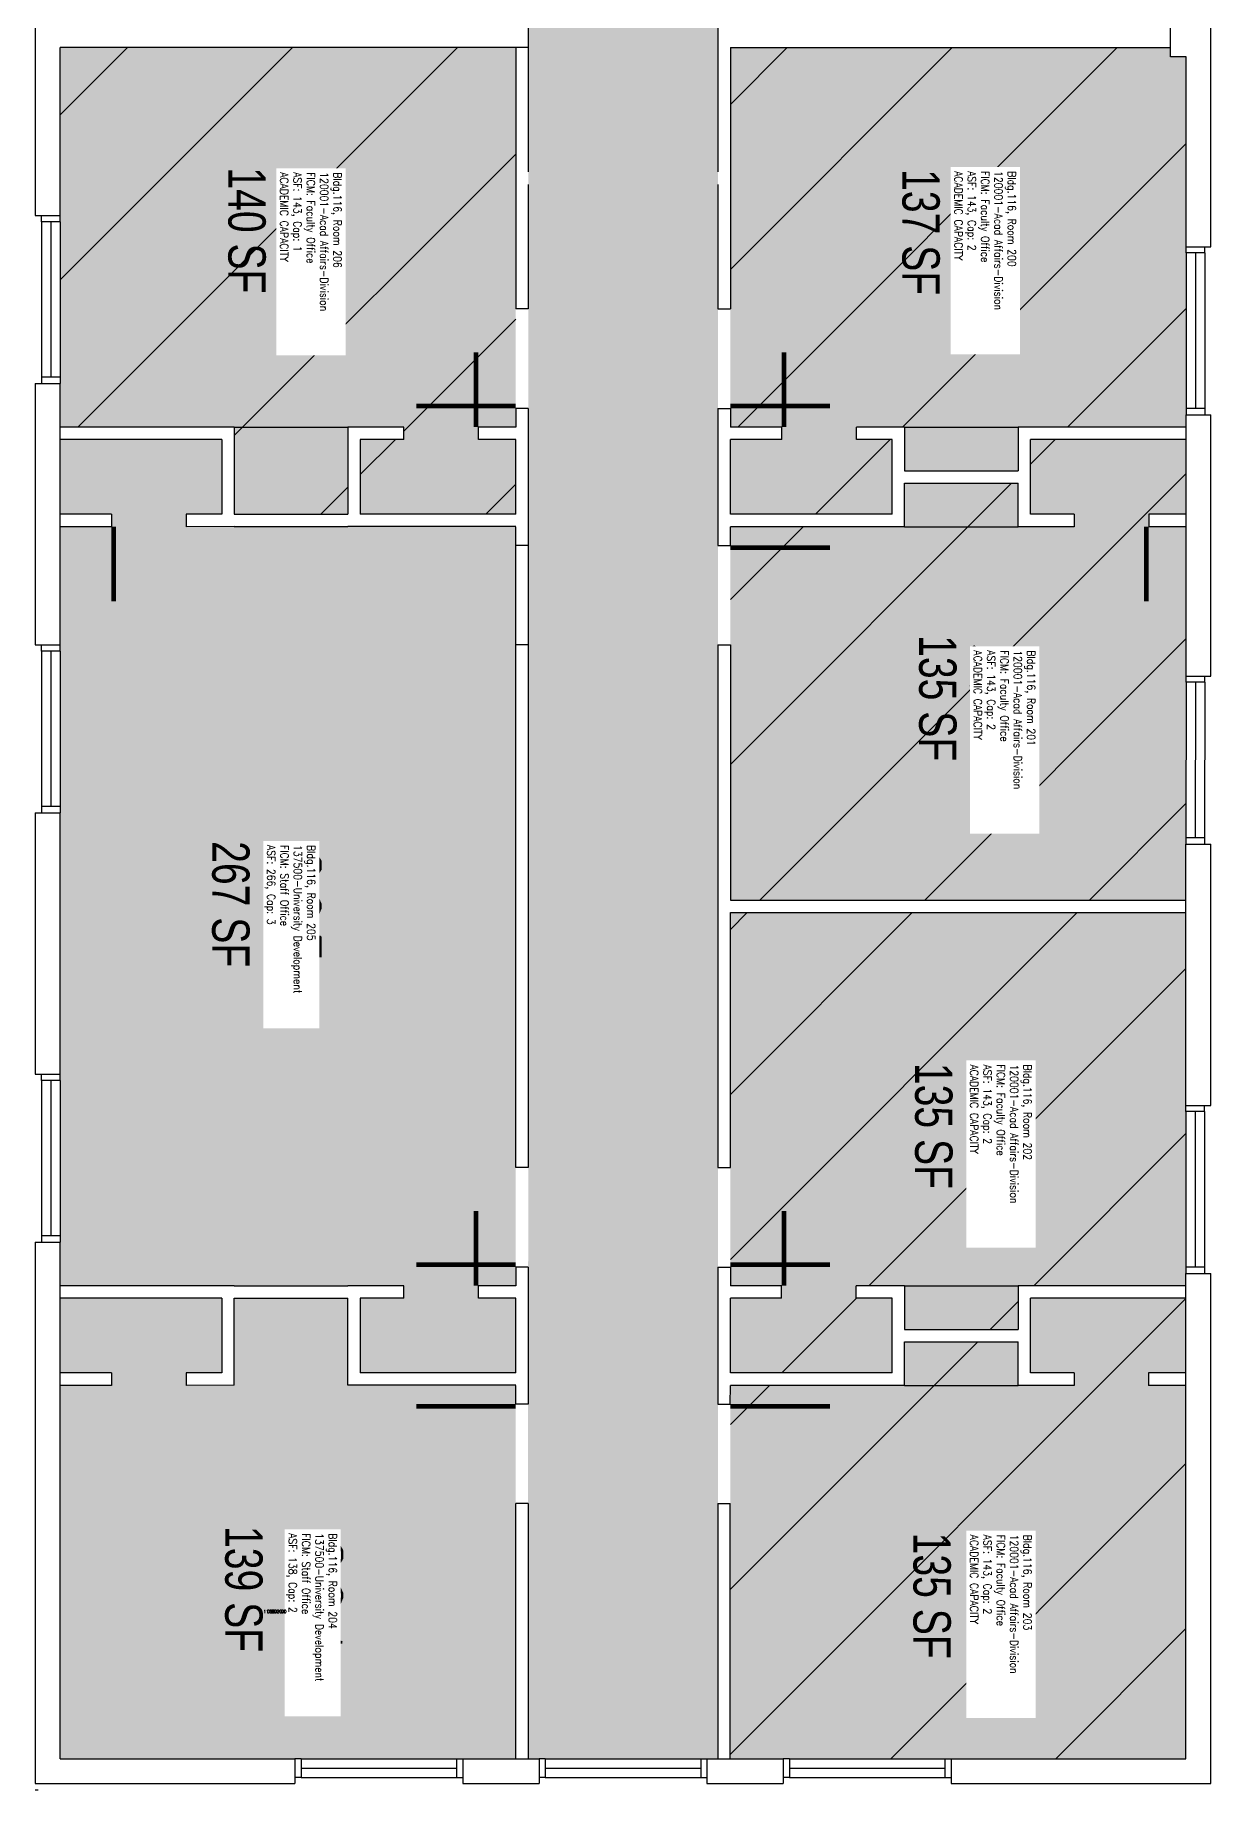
# Model space of a CAD drawing. Header units: inches. Extents: x 0 to 378, y 0 to 1417.
# Drawn here: x 0 to 378, y 0 to 564 of the extents above; entities that cross this region are included whole.
import ezdxf
from ezdxf.enums import TextEntityAlignment as Align

# ---------------------------------------------------------------- set-up
doc = ezdxf.new("R2010")
doc.units = ezdxf.units.IN
doc.header["$LTSCALE"] = 50
doc.header["$MEASUREMENT"] = 0
for name, color, linetype in [('A-DOOR', 2, 'CONTINUOUS'), ('A-FLOR', 3, 'CONTINUOUS'), ('A-GLAZ', 1, 'CONTINUOUS'), ('A-GLAZ-SILL', 2, 'CONTINUOUS'), ('A-IDEN-RNUM', 7, 'CONTINUOUS'), ('A-IDEN-SNUM', 4, 'CONTINUOUS'), ('A-IDEN-VNUM', 4, 'CONTINUOUS'), ('A-WALL', 5, 'CONTINUOUS'), ('AREA-TEXT', 3, 'CONTINUOUS'), ('Rooms-Capacity', 4, 'CONTINUOUS'), ('Rooms-Category-Color', 7, 'CONTINUOUS'), ('Rooms-College-Color', 7, 'CONTINUOUS'), ('Rooms-Department-Color', 7, 'CONTINUOUS'), ('Rooms-Division-Color', 7, 'CONTINUOUS'), ('Rooms-Information', 7, 'CONTINUOUS')]:
    doc.layers.add(name, color=color, linetype=linetype)
doc.styles.add('AREA', font='arial.ttf', dxfattribs={"width": 0.75, "height": 24})
doc.styles.add('ROOMSNUMBER', font='txt.shx', dxfattribs={"height": 0.08333})
doc.styles.add('ROOMVNUMBER', font='simplex.shx', dxfattribs={"width": 0.85})

msp = doc.modelspace()

# ---------------------------------------------------------------- hatches: boundary and pattern name
at = {"layer": 'Rooms-Capacity'}
h = msp.add_hatch(dxfattribs=at)
h.set_pattern_fill('ANSI31', color=256, scale=300, style=0)
h.paths.add_polyline_path([(154.55, 476.03), (154.55, 560.03), (8.05, 560.04), (8.05, 438.03), (64.05, 438.04), (64.05, 410.04), (100.55, 410.04), (100.55, 438.04), (118.55, 438.04), (118.55, 434.04), (104.55, 434.04), (104.55, 410.04), (154.55, 410.04), (154.55, 434.03), (142.55, 434.04), (142.55, 438.04), (154.55, 438.04)])
h = msp.add_hatch(dxfattribs=at)
h.set_pattern_fill('ANSI31', color=256, scale=300, style=0)
h.paths.add_polyline_path([(365.05, 560.02), (223.55, 560.03), (223.55, 438.03), (240.05, 438.03), (240.05, 434.03), (223.55, 434.03), (223.55, 410.03), (275.55, 410.03), (275.55, 434.03), (264.05, 434.03), (264.05, 438.03), (279.55, 438.03), (279.55, 424.03), (316.05, 424.03), (316.05, 438.03), (370.05, 438.02), (370.05, 557.02), (365.05, 557.02)])
h = msp.add_hatch(dxfattribs=at)
h.set_pattern_fill('ANSI31', color=256, scale=300, style=0)
h.paths.add_polyline_path([(223.55, 406.03), (223.54, 286.03), (370.04, 286.02), (370.05, 406.02), (358.05, 406.02), (358.05, 410.02), (370.05, 410.02), (370.05, 434.02), (320.05, 434.03), (320.05, 410.03), (334.05, 410.02), (334.05, 406.02), (316.05, 406.03), (316.05, 420.03), (279.55, 420.03), (279.55, 406.03)])
h = msp.add_hatch(dxfattribs=at)
h.set_pattern_fill('ANSI31', color=256, scale=300, style=0)
h.paths.add_polyline_path([(370.04, 282.02), (370.04, 162.02), (316.04, 162.03), (316.04, 148.03), (279.54, 148.03), (279.54, 162.03), (264.04, 162.03), (264.04, 158.03), (275.54, 158.03), (275.54, 134.03), (223.54, 134.03), (223.54, 158.03), (240.04, 158.03), (240.04, 162.03), (223.54, 162.03), (223.54, 282.03)])
h = msp.add_hatch(dxfattribs=at)
h.set_pattern_fill('ANSI31', color=256, scale=300, style=0)
h.paths.add_polyline_path([(316.04, 144.03), (279.54, 144.03), (279.54, 130.03), (223.54, 130.03), (223.53, 10.03), (370.03, 10.02), (370.04, 130.02), (358.04, 130.02), (358.04, 134.02), (370.04, 134.02), (370.04, 158.02), (320.04, 158.03), (320.04, 134.03), (334.04, 134.02), (334.04, 130.02), (316.04, 130.03)])
at = {"layer": 'Rooms-Category-Color', "true_color": 0xadadad}
msp.add_hatch(color=253, dxfattribs=at).paths.add_polyline_path([(220.08, 1123.03), (220.08, 1207.03), (220.09, 1407.97), (158.59, 1408.91), (158.53, 10.03), (219.53, 10.03), (219.53, 124.03), (219.55, 568.03), (370.05, 568.02), (370.06, 719.52), (263.56, 719.53), (263.56, 671.03), (321.56, 671.03), (321.56, 661.03), (321.56, 617.03), (259.56, 617.03), (259.56, 667.03), (220.06, 667.03), (220.08, 1039.03), (220.08, 1074.39)])
at = {"layer": 'Rooms-Category-Color', "true_color": 0xfa9ba3}
for points in [[(154.55, 476.03), (154.55, 560.03), (8.05, 560.04), (8.05, 438.03), (64.05, 438.04), (64.05, 410.04), (100.55, 410.04), (100.55, 438.04), (118.55, 438.04), (118.55, 434.04), (104.55, 434.04), (104.55, 410.04), (154.55, 410.04), (154.55, 434.03), (142.55, 434.04), (142.55, 438.04), (154.55, 438.04)], [(365.05, 560.02), (223.55, 560.03), (223.55, 438.03), (240.05, 438.03), (240.05, 434.03), (223.55, 434.03), (223.55, 410.03), (275.55, 410.03), (275.55, 434.03), (264.05, 434.03), (264.05, 438.03), (279.55, 438.03), (279.55, 424.03), (316.05, 424.03), (316.05, 438.03), (370.05, 438.02), (370.05, 557.02), (365.05, 557.02)], [(142.54, 162.04), (142.54, 158.04), (154.54, 158.03), (154.54, 134.03), (104.54, 134.04), (104.54, 158.04), (118.54, 158.04), (118.54, 162.04), (8.04, 162.03), (8.05, 406.03), (24.55, 406.03), (24.55, 410.03), (8.05, 410.03), (8.05, 434.03), (60.05, 434.04), (60.05, 410.04), (48.55, 410.03), (48.55, 406.03), (154.55, 406.03), (154.54, 162.03)], [(223.55, 406.03), (223.54, 286.03), (370.04, 286.02), (370.05, 406.02), (358.05, 406.02), (358.05, 410.02), (370.05, 410.02), (370.05, 434.02), (320.05, 434.03), (320.05, 410.03), (334.05, 410.02), (334.05, 406.02), (316.05, 406.03), (316.05, 420.03), (279.55, 420.03), (279.55, 406.03)], [(370.04, 282.02), (370.04, 162.02), (316.04, 162.03), (316.04, 148.03), (279.54, 148.03), (279.54, 162.03), (264.04, 162.03), (264.04, 158.03), (275.54, 158.03), (275.54, 134.03), (223.54, 134.03), (223.54, 158.03), (240.04, 158.03), (240.04, 162.03), (223.54, 162.03), (223.54, 282.03)], [(154.54, 130.04), (100.54, 130.04), (100.54, 158.04), (64.04, 158.04), (64.04, 130.04), (48.54, 130.03), (48.54, 134.03), (60.04, 134.04), (60.04, 158.04), (8.04, 158.03), (8.04, 134.03), (24.54, 134.03), (24.54, 130.03), (8.04, 130.03), (8.03, 10.04), (154.53, 10.03)], [(316.04, 144.03), (279.54, 144.03), (279.54, 130.03), (223.54, 130.03), (223.53, 10.03), (370.03, 10.02), (370.04, 130.02), (358.04, 130.02), (358.04, 134.02), (370.04, 134.02), (370.04, 158.02), (320.04, 158.03), (320.04, 134.03), (334.04, 134.02), (334.04, 130.02), (316.04, 130.03)]]:
    msp.add_hatch(color=241, dxfattribs=at).paths.add_polyline_path(points)
at = {"layer": 'Rooms-College-Color', "true_color": 0xadadad}
msp.add_hatch(color=253, dxfattribs=at).paths.add_polyline_path([(220.08, 1123.03), (220.08, 1207.03), (220.09, 1407.97), (158.59, 1408.91), (158.53, 10.03), (219.53, 10.03), (219.53, 124.03), (219.55, 568.03), (370.05, 568.02), (370.06, 719.52), (263.56, 719.53), (263.56, 671.03), (321.56, 671.03), (321.56, 661.03), (321.56, 617.03), (259.56, 617.03), (259.56, 667.03), (220.06, 667.03), (220.08, 1039.03), (220.08, 1074.39)])
at = {"layer": 'Rooms-College-Color', "true_color": 0x99d7b2}
for points in [[(154.55, 476.03), (154.55, 560.03), (8.05, 560.04), (8.05, 438.03), (64.05, 438.04), (64.05, 410.04), (100.55, 410.04), (100.55, 438.04), (118.55, 438.04), (118.55, 434.04), (104.55, 434.04), (104.55, 410.04), (154.55, 410.04), (154.55, 434.03), (142.55, 434.04), (142.55, 438.04), (154.55, 438.04)], [(365.05, 560.02), (223.55, 560.03), (223.55, 438.03), (240.05, 438.03), (240.05, 434.03), (223.55, 434.03), (223.55, 410.03), (275.55, 410.03), (275.55, 434.03), (264.05, 434.03), (264.05, 438.03), (279.55, 438.03), (279.55, 424.03), (316.05, 424.03), (316.05, 438.03), (370.05, 438.02), (370.05, 557.02), (365.05, 557.02)], [(223.55, 406.03), (223.54, 286.03), (370.04, 286.02), (370.05, 406.02), (358.05, 406.02), (358.05, 410.02), (370.05, 410.02), (370.05, 434.02), (320.05, 434.03), (320.05, 410.03), (334.05, 410.02), (334.05, 406.02), (316.05, 406.03), (316.05, 420.03), (279.55, 420.03), (279.55, 406.03)], [(370.04, 282.02), (370.04, 162.02), (316.04, 162.03), (316.04, 148.03), (279.54, 148.03), (279.54, 162.03), (264.04, 162.03), (264.04, 158.03), (275.54, 158.03), (275.54, 134.03), (223.54, 134.03), (223.54, 158.03), (240.04, 158.03), (240.04, 162.03), (223.54, 162.03), (223.54, 282.03)], [(316.04, 144.03), (279.54, 144.03), (279.54, 130.03), (223.54, 130.03), (223.53, 10.03), (370.03, 10.02), (370.04, 130.02), (358.04, 130.02), (358.04, 134.02), (370.04, 134.02), (370.04, 158.02), (320.04, 158.03), (320.04, 134.03), (334.04, 134.02), (334.04, 130.02), (316.04, 130.03)]]:
    msp.add_hatch(color=253, dxfattribs=at).paths.add_polyline_path(points)
at = {"layer": 'Rooms-College-Color', "true_color": 0x80bc67}
for points in [[(142.54, 162.04), (142.54, 158.04), (154.54, 158.03), (154.54, 134.03), (104.54, 134.04), (104.54, 158.04), (118.54, 158.04), (118.54, 162.04), (8.04, 162.03), (8.05, 406.03), (24.55, 406.03), (24.55, 410.03), (8.05, 410.03), (8.05, 434.03), (60.05, 434.04), (60.05, 410.04), (48.55, 410.03), (48.55, 406.03), (154.55, 406.03), (154.54, 162.03)], [(154.54, 130.04), (100.54, 130.04), (100.54, 158.04), (64.04, 158.04), (64.04, 130.04), (48.54, 130.03), (48.54, 134.03), (60.04, 134.04), (60.04, 158.04), (8.04, 158.03), (8.04, 134.03), (24.54, 134.03), (24.54, 130.03), (8.04, 130.03), (8.03, 10.04), (154.53, 10.03)]]:
    msp.add_hatch(color=83, dxfattribs=at).paths.add_polyline_path(points)
at = {"layer": 'Rooms-Department-Color', "true_color": 0xacacac}
msp.add_hatch(color=253, dxfattribs=at).paths.add_polyline_path([(220.08, 1123.03), (220.08, 1207.03), (220.09, 1407.97), (158.59, 1408.91), (158.53, 10.03), (219.53, 10.03), (219.53, 124.03), (219.55, 568.03), (370.05, 568.02), (370.06, 719.52), (263.56, 719.53), (263.56, 671.03), (321.56, 671.03), (321.56, 661.03), (321.56, 617.03), (259.56, 617.03), (259.56, 667.03), (220.06, 667.03), (220.08, 1039.03), (220.08, 1074.39)])
at = {"layer": 'Rooms-Department-Color', "true_color": 0x62f98f}
for points in [[(154.55, 476.03), (154.55, 560.03), (8.05, 560.04), (8.05, 438.03), (64.05, 438.04), (64.05, 410.04), (100.55, 410.04), (100.55, 438.04), (118.55, 438.04), (118.55, 434.04), (104.55, 434.04), (104.55, 410.04), (154.55, 410.04), (154.55, 434.03), (142.55, 434.04), (142.55, 438.04), (154.55, 438.04)], [(365.05, 560.02), (223.55, 560.03), (223.55, 438.03), (240.05, 438.03), (240.05, 434.03), (223.55, 434.03), (223.55, 410.03), (275.55, 410.03), (275.55, 434.03), (264.05, 434.03), (264.05, 438.03), (279.55, 438.03), (279.55, 424.03), (316.05, 424.03), (316.05, 438.03), (370.05, 438.02), (370.05, 557.02), (365.05, 557.02)], [(223.55, 406.03), (223.54, 286.03), (370.04, 286.02), (370.05, 406.02), (358.05, 406.02), (358.05, 410.02), (370.05, 410.02), (370.05, 434.02), (320.05, 434.03), (320.05, 410.03), (334.05, 410.02), (334.05, 406.02), (316.05, 406.03), (316.05, 420.03), (279.55, 420.03), (279.55, 406.03)], [(370.04, 282.02), (370.04, 162.02), (316.04, 162.03), (316.04, 148.03), (279.54, 148.03), (279.54, 162.03), (264.04, 162.03), (264.04, 158.03), (275.54, 158.03), (275.54, 134.03), (223.54, 134.03), (223.54, 158.03), (240.04, 158.03), (240.04, 162.03), (223.54, 162.03), (223.54, 282.03)], [(316.04, 144.03), (279.54, 144.03), (279.54, 130.03), (223.54, 130.03), (223.53, 10.03), (370.03, 10.02), (370.04, 130.02), (358.04, 130.02), (358.04, 134.02), (370.04, 134.02), (370.04, 158.02), (320.04, 158.03), (320.04, 134.03), (334.04, 134.02), (334.04, 130.02), (316.04, 130.03)]]:
    msp.add_hatch(color=91, dxfattribs=at).paths.add_polyline_path(points)
at = {"layer": 'Rooms-Department-Color', "true_color": 0xe66c51}
for points in [[(142.54, 162.04), (142.54, 158.04), (154.54, 158.03), (154.54, 134.03), (104.54, 134.04), (104.54, 158.04), (118.54, 158.04), (118.54, 162.04), (8.04, 162.03), (8.05, 406.03), (24.55, 406.03), (24.55, 410.03), (8.05, 410.03), (8.05, 434.03), (60.05, 434.04), (60.05, 410.04), (48.55, 410.03), (48.55, 406.03), (154.55, 406.03), (154.54, 162.03)], [(154.54, 130.04), (100.54, 130.04), (100.54, 158.04), (64.04, 158.04), (64.04, 130.04), (48.54, 130.03), (48.54, 134.03), (60.04, 134.04), (60.04, 158.04), (8.04, 158.03), (8.04, 134.03), (24.54, 134.03), (24.54, 130.03), (8.04, 130.03), (8.03, 10.04), (154.53, 10.03)]]:
    msp.add_hatch(color=13, dxfattribs=at).paths.add_polyline_path(points)
at = {"layer": 'Rooms-Division-Color', "true_color": 0xadadad}
msp.add_hatch(color=253, dxfattribs=at).paths.add_polyline_path([(220.08, 1123.03), (220.08, 1207.03), (220.09, 1407.97), (158.59, 1408.91), (158.53, 10.03), (219.53, 10.03), (219.53, 124.03), (219.55, 568.03), (370.05, 568.02), (370.06, 719.52), (263.56, 719.53), (263.56, 671.03), (321.56, 671.03), (321.56, 661.03), (321.56, 617.03), (259.56, 617.03), (259.56, 667.03), (220.06, 667.03), (220.08, 1039.03), (220.08, 1074.39)])
at = {"layer": 'Rooms-Division-Color', "true_color": 0x62f98f}
for points in [[(154.55, 476.03), (154.55, 560.03), (8.05, 560.04), (8.05, 438.03), (64.05, 438.04), (64.05, 410.04), (100.55, 410.04), (100.55, 438.04), (118.55, 438.04), (118.55, 434.04), (104.55, 434.04), (104.55, 410.04), (154.55, 410.04), (154.55, 434.03), (142.55, 434.04), (142.55, 438.04), (154.55, 438.04)], [(365.05, 560.02), (223.55, 560.03), (223.55, 438.03), (240.05, 438.03), (240.05, 434.03), (223.55, 434.03), (223.55, 410.03), (275.55, 410.03), (275.55, 434.03), (264.05, 434.03), (264.05, 438.03), (279.55, 438.03), (279.55, 424.03), (316.05, 424.03), (316.05, 438.03), (370.05, 438.02), (370.05, 557.02), (365.05, 557.02)], [(223.55, 406.03), (223.54, 286.03), (370.04, 286.02), (370.05, 406.02), (358.05, 406.02), (358.05, 410.02), (370.05, 410.02), (370.05, 434.02), (320.05, 434.03), (320.05, 410.03), (334.05, 410.02), (334.05, 406.02), (316.05, 406.03), (316.05, 420.03), (279.55, 420.03), (279.55, 406.03)], [(370.04, 282.02), (370.04, 162.02), (316.04, 162.03), (316.04, 148.03), (279.54, 148.03), (279.54, 162.03), (264.04, 162.03), (264.04, 158.03), (275.54, 158.03), (275.54, 134.03), (223.54, 134.03), (223.54, 158.03), (240.04, 158.03), (240.04, 162.03), (223.54, 162.03), (223.54, 282.03)], [(316.04, 144.03), (279.54, 144.03), (279.54, 130.03), (223.54, 130.03), (223.53, 10.03), (370.03, 10.02), (370.04, 130.02), (358.04, 130.02), (358.04, 134.02), (370.04, 134.02), (370.04, 158.02), (320.04, 158.03), (320.04, 134.03), (334.04, 134.02), (334.04, 130.02), (316.04, 130.03)]]:
    msp.add_hatch(color=91, dxfattribs=at).paths.add_polyline_path(points)
at = {"layer": 'Rooms-Division-Color', "true_color": 0xe66c51}
for points in [[(142.54, 162.04), (142.54, 158.04), (154.54, 158.03), (154.54, 134.03), (104.54, 134.04), (104.54, 158.04), (118.54, 158.04), (118.54, 162.04), (8.04, 162.03), (8.05, 406.03), (24.55, 406.03), (24.55, 410.03), (8.05, 410.03), (8.05, 434.03), (60.05, 434.04), (60.05, 410.04), (48.55, 410.03), (48.55, 406.03), (154.55, 406.03), (154.54, 162.03)], [(154.54, 130.04), (100.54, 130.04), (100.54, 158.04), (64.04, 158.04), (64.04, 130.04), (48.54, 130.03), (48.54, 134.03), (60.04, 134.04), (60.04, 158.04), (8.04, 158.03), (8.04, 134.03), (24.54, 134.03), (24.54, 130.03), (8.04, 130.03), (8.03, 10.04), (154.53, 10.03)]]:
    msp.add_hatch(color=13, dxfattribs=at).paths.add_polyline_path(points)

# ---------------------------------------------------------------- linework, layer by layer
at = {"layer": 'A-DOOR'}
for points in [[(154.55, 444.78, 1.5, 1.5, 0), (122.55, 444.78, 0, 0, 0), (122.55, 444.03, 0, 0, -0.414214), (154.55, 476.03, 0, 0, -0.414214)], [(223.55, 444.78, 1.5, 1.5, 0), (255.55, 444.78, 0, 0, 0), (255.55, 444.03, 0, 0, 0.414214), (223.55, 476.03, 0, 0, 0.414214)], [(141.8, 438.04, 1.5, 1.5, 0), (141.8, 462.04, 0, 0, 0), (142.55, 462.04, 0, 0, 0.414214), (118.55, 438.04, 0, 0, 0.414214)], [(240.8, 438.03, 1.5, 1.5, 0), (240.8, 462.03, 0, 0, 0), (240.05, 462.03, 0, 0, -0.414214), (264.05, 438.03, 0, 0, -0.414214)], [(25.3, 406.03, 1.5, 1.5, 0), (25.3, 382.03, 0, 0, 0), (24.55, 382.03, 0, 0, 0.414214), (48.55, 406.03, 0, 0, 0.414214)], [(357.3, 406.02, 1.5, 1.5, 0), (357.3, 382.02, 0, 0, 0), (358.05, 382.02, 0, 0, -0.414214), (334.05, 406.02, 0, 0, -0.414214)], [(223.55, 399.28, 1.5, 1.5, 0), (255.55, 399.28, 0, 0, 0), (255.55, 400.03, 0, 0, -0.414214), (223.55, 368.03, 0, 0, -0.414214)], [(154.54, 168.78, 1.5, 1.5, 0), (122.54, 168.78, 0, 0, 0), (122.54, 168.03, 0, 0, -0.414214), (154.54, 200.03, 0, 0, -0.414214)], [(223.54, 168.78, 1.5, 1.5, 0), (255.54, 168.78, 0, 0, 0), (255.54, 168.03, 0, 0, 0.414214), (223.54, 200.03, 0, 0, 0.414214)], [(141.79, 162.04, 1.5, 1.5, 0), (141.79, 186.04, 0, 0, 0), (142.54, 186.04, 0, 0, 0.414214), (118.54, 162.04, 0, 0, 0.414214)], [(240.79, 162.03, 1.5, 1.5, 0), (240.79, 186.03, 0, 0, 0), (240.04, 186.03, 0, 0, -0.414214), (264.04, 162.03, 0, 0, -0.414214)], [(154.53, 123.28, 1.5, 1.5, 0), (122.53, 123.28, 0, 0, 0), (122.53, 124.03, 0, 0, 0.414214), (154.53, 92.03, 0, 0, 0.414214)], [(223.53, 123.28, 1.5, 1.5, 0), (255.53, 123.28, 0, 0, 0), (255.53, 124.03, 0, 0, -0.414214), (223.53, 92.03, 0, 0, -0.414214)]]:
    msp.add_lwpolyline(points, format="xyseb", dxfattribs=at)
at = {"layer": 'A-FLOR'}
for p, q in [((64.05, 438.04), (100.55, 438.04)), ((279.55, 438.03), (316.05, 438.03)), ((279.55, 406.03), (316.05, 406.03)), ((279.54, 162.03), (316.04, 162.03)), ((279.54, 130.03), (316.04, 130.03))]:
    msp.add_line(p, q, dxfattribs=at)
at = {"layer": 'A-GLAZ'}
for p, q in [((5.05, 504.04), (5.05, 454.04)), ((373.05, 494.02), (373.05, 444.02)), ((5.05, 366.04), (5.04, 316.04)), ((373.05, 356.02), (373.04, 306.02)), ((5.04, 228.04), (5.04, 178.04)), ((373.04, 218.02), (373.04, 168.02)), ((85.53, 7.04), (135.53, 7.03)), ((164.03, 7.03), (214.03, 7.03)), ((242.53, 7.03), (292.53, 7.03))]:
    msp.add_line(p, q, dxfattribs=at)
at = {"layer": 'A-GLAZ-SILL'}
for p, q in [((2.05, 504.04), (2.05, 506.04)), ((8.05, 504.04), (2.05, 504.04)), ((2.05, 504.04), (2.05, 454.04)), ((8.05, 504.04), (8.05, 506.04)), ((8.05, 504.04), (8.05, 454.04)), ((370.05, 494.02), (370.05, 496.02)), ((376.05, 494.02), (370.05, 494.02)), ((370.05, 494.02), (370.05, 444.02)), ((376.05, 494.02), (376.05, 496.02)), ((376.05, 494.02), (376.05, 444.02)), ((8.05, 454.04), (2.05, 454.04)), ((2.05, 454.04), (2.05, 452.04)), ((8.05, 454.04), (8.05, 452.04)), ((376.05, 444.02), (370.05, 444.02)), ((370.05, 444.02), (370.05, 442.02)), ((376.05, 444.02), (376.05, 442.02)), ((2.05, 366.04), (2.05, 368.04)), ((8.05, 366.04), (8.05, 368.04)), ((2.05, 366.04), (2.04, 316.04)), ((8.05, 366.04), (2.05, 366.04)), ((8.05, 366.04), (8.04, 316.04)), ((370.05, 356.02), (370.04, 306.02)), ((370.05, 356.02), (370.05, 358.02)), ((376.05, 356.02), (370.05, 356.02)), ((376.05, 356.02), (376.04, 306.02)), ((376.05, 356.02), (376.05, 358.02)), ((8.04, 316.04), (2.04, 316.04)), ((2.04, 316.04), (2.04, 314.04)), ((8.04, 316.04), (8.04, 314.04)), ((370.04, 306.02), (370.04, 304.02)), ((376.04, 306.02), (370.04, 306.02)), ((376.04, 306.02), (376.04, 304.02)), ((2.04, 228.04), (2.04, 230.04)), ((8.04, 228.04), (2.04, 228.04)), ((2.04, 228.04), (2.04, 178.04)), ((8.04, 228.04), (8.04, 230.04)), ((8.04, 228.04), (8.04, 178.04)), ((370.04, 218.02), (370.04, 220.02)), ((376.04, 218.02), (376.04, 220.02)), ((376.04, 218.02), (370.04, 218.02)), ((370.04, 218.02), (370.04, 168.02)), ((376.04, 218.02), (376.04, 168.02)), ((2.04, 178.04), (2.04, 176.04)), ((8.04, 178.04), (2.04, 178.04)), ((8.04, 178.04), (8.04, 176.04)), ((376.04, 168.02), (370.04, 168.02)), ((370.04, 168.02), (370.04, 166.02)), ((376.04, 168.02), (376.04, 166.02)), ((85.53, 10.04), (83.53, 10.04)), ((85.53, 10.04), (85.53, 4.04)), ((85.53, 10.04), (135.53, 10.03)), ((135.53, 10.03), (135.53, 4.03)), ((135.53, 10.03), (137.53, 10.03)), ((164.03, 10.03), (162.03, 10.03)), ((164.03, 10.03), (164.03, 4.03)), ((164.03, 10.03), (214.03, 10.03)), ((214.03, 10.03), (216.03, 10.03)), ((214.03, 10.03), (214.03, 4.03)), ((242.53, 10.03), (240.53, 10.03)), ((242.53, 10.03), (242.53, 4.03)), ((242.53, 10.03), (292.53, 10.03)), ((292.53, 10.03), (294.53, 10.03)), ((292.53, 10.03), (292.53, 4.03)), ((85.53, 4.04), (83.53, 4.04)), ((85.53, 4.04), (135.53, 4.03)), ((135.53, 4.03), (137.53, 4.03)), ((164.03, 4.03), (162.03, 4.03)), ((164.03, 4.03), (214.03, 4.03)), ((214.03, 4.03), (216.03, 4.03)), ((242.53, 4.03), (240.53, 4.03)), ((242.53, 4.03), (292.53, 4.03)), ((292.53, 4.03), (294.53, 4.03))]:
    msp.add_line(p, q, dxfattribs=at)
at = {"layer": 'A-WALL'}
for p, q in [((158.56, 598.03), (158.55, 560.03)), ((378.05, 496.02), (378.06, 598.52)), ((0.05, 571.04), (0.05, 506.04)), ((365.05, 557.02), (365.05, 571.02)), ((158.55, 568.03), (158.55, 520.03)), ((219.55, 568.03), (219.55, 520.03)), ((8.05, 506.04), (8.05, 560.04)), ((158.55, 560.03), (8.05, 560.04)), ((154.55, 560.03), (154.55, 476.03)), ((223.55, 560.03), (223.55, 476.03)), ((223.55, 560.03), (365.05, 560.02)), ((370.05, 557.02), (365.05, 557.02)), ((370.05, 496.02), (370.05, 557.02)), ((158.55, 516.03), (158.55, 476.03)), ((219.55, 516.03), (219.55, 476.03)), ((0.05, 506.04), (8.05, 506.04)), ((370.05, 496.02), (378.05, 496.02)), ((158.55, 476.03), (154.55, 476.03)), ((219.55, 476.03), (223.55, 476.03)), ((0.05, 452.04), (8.05, 452.04)), ((0.05, 452.04), (0.05, 368.04)), ((8.05, 368.04), (8.05, 452.04)), ((158.55, 444.03), (154.55, 444.03)), ((154.55, 444.03), (154.55, 438.03)), ((158.55, 444.03), (158.55, 400.03)), ((219.55, 444.03), (223.55, 444.03)), ((219.55, 444.03), (219.55, 400.03)), ((223.55, 444.03), (223.55, 438.03)), ((370.05, 442.02), (378.05, 442.02)), ((370.05, 358.02), (370.05, 442.02)), ((378.05, 358.02), (378.05, 442.02)), ((64.05, 438.04), (8.05, 438.03)), ((64.05, 438.04), (64.05, 410.04)), ((118.55, 438.04), (100.55, 438.04)), ((100.55, 438.04), (100.55, 410.04)), ((118.55, 434.04), (118.55, 438.04)), ((142.55, 434.04), (142.55, 438.04)), ((154.55, 438.04), (142.55, 438.04)), ((240.05, 438.03), (223.55, 438.03)), ((240.05, 434.03), (240.05, 438.03)), ((279.55, 438.03), (264.05, 438.03)), ((264.05, 434.03), (264.05, 438.03)), ((279.55, 438.03), (279.55, 424.03)), ((316.05, 438.03), (316.05, 424.03)), ((370.05, 438.02), (316.05, 438.03)), ((60.05, 434.04), (8.05, 434.03)), ((60.05, 434.04), (60.05, 410.04)), ((118.55, 434.04), (104.55, 434.04)), ((104.55, 434.04), (104.55, 410.04)), ((154.55, 434.04), (142.55, 434.04)), ((154.55, 410.03), (154.55, 434.03)), ((223.55, 410.03), (223.55, 434.03)), ((240.05, 434.03), (223.55, 434.03)), ((275.55, 434.03), (264.05, 434.03)), ((275.55, 410.03), (275.55, 434.03)), ((320.05, 410.03), (320.05, 434.03)), ((370.05, 434.02), (320.05, 434.03)), ((279.55, 424.03), (316.05, 424.03)), ((279.55, 406.03), (279.55, 420.03)), ((279.55, 420.03), (316.05, 420.03)), ((316.05, 406.03), (316.05, 420.03)), ((24.55, 410.03), (8.05, 410.03)), ((24.55, 410.03), (24.55, 406.03)), ((60.05, 410.04), (48.55, 410.03)), ((48.55, 410.03), (48.55, 406.03)), ((64.05, 410.04), (100.55, 410.04)), ((154.55, 410.04), (104.55, 410.04)), ((275.55, 410.03), (223.55, 410.03)), ((334.05, 410.02), (320.05, 410.03)), ((334.05, 410.02), (334.05, 406.02)), ((370.05, 410.02), (358.05, 410.02)), ((358.05, 410.02), (358.05, 406.02)), ((24.55, 406.03), (8.05, 406.03)), ((64.05, 406.04), (48.55, 406.03)), ((64.05, 406.04), (100.55, 406.04)), ((154.55, 406.04), (100.55, 406.04)), ((154.55, 400.03), (154.55, 406.03)), ((223.55, 400.03), (223.55, 406.03)), ((279.55, 406.03), (223.55, 406.03)), ((334.05, 406.02), (316.05, 406.03)), ((370.05, 406.02), (358.05, 406.02)), ((154.54, 200.03), (154.55, 400.03)), ((158.55, 400.03), (154.55, 400.03)), ((158.55, 400.03), (158.54, 200.03)), ((219.55, 400.03), (223.55, 400.03)), ((0.05, 368.04), (8.05, 368.04)), ((158.55, 368.03), (154.55, 368.03)), ((219.55, 368.03), (219.54, 200.03)), ((219.55, 368.03), (223.55, 368.03)), ((223.55, 368.03), (223.54, 286.03)), ((370.05, 358.02), (378.05, 358.02)), ((0.04, 314.04), (8.04, 314.04)), ((0.04, 314.04), (0.04, 230.04)), ((8.04, 230.04), (8.04, 314.04)), ((370.04, 304.02), (378.04, 304.02)), ((370.04, 220.02), (370.04, 304.02)), ((378.04, 220.02), (378.04, 304.02)), ((223.54, 286.03), (370.04, 286.02)), ((223.54, 200.03), (223.54, 282.03)), ((223.54, 282.03), (370.04, 282.02)), ((0.04, 230.04), (8.04, 230.04)), ((370.04, 220.02), (378.04, 220.02)), ((158.54, 200.03), (154.54, 200.03)), ((219.54, 200.03), (223.54, 200.03)), ((0.04, 176.04), (0.03, 2.04)), ((0.04, 176.04), (8.04, 176.04)), ((8.03, 10.04), (8.04, 176.04)), ((154.54, 168.03), (154.54, 162.03)), ((158.54, 168.03), (154.54, 168.03)), ((158.54, 168.03), (158.53, 124.03)), ((219.54, 168.03), (219.53, 124.03)), ((219.54, 168.03), (223.54, 168.03)), ((223.54, 168.03), (223.54, 162.03)), ((370.03, 10.02), (370.04, 166.02)), ((370.04, 166.02), (378.04, 166.02)), ((378.03, 2.02), (378.04, 166.02)), ((64.04, 162.04), (8.04, 162.03)), ((60.04, 158.04), (8.04, 158.03)), ((60.04, 158.04), (60.04, 134.04)), ((64.04, 162.04), (100.54, 162.04)), ((64.04, 130.04), (64.04, 158.04)), ((64.04, 158.04), (100.54, 158.04)), ((118.54, 162.04), (100.54, 162.04)), ((100.54, 130.04), (100.54, 158.04)), ((118.54, 158.04), (104.54, 158.04)), ((104.54, 158.04), (104.54, 134.04)), ((118.54, 158.04), (118.54, 162.04)), ((142.54, 158.04), (142.54, 162.04)), ((154.54, 162.04), (142.54, 162.04)), ((154.54, 158.04), (142.54, 158.04)), ((154.54, 134.03), (154.54, 158.03)), ((240.04, 162.03), (223.54, 162.03)), ((240.04, 158.03), (223.54, 158.03)), ((223.54, 134.03), (223.54, 158.03)), ((240.04, 158.03), (240.04, 162.03)), ((279.54, 162.03), (264.04, 162.03)), ((264.04, 158.03), (264.04, 162.03)), ((275.54, 158.03), (264.04, 158.03)), ((275.54, 134.03), (275.54, 158.03)), ((279.54, 162.03), (279.54, 148.03)), ((316.04, 162.03), (316.04, 148.03)), ((370.04, 162.02), (316.04, 162.03)), ((370.04, 158.02), (320.04, 158.03)), ((320.04, 134.03), (320.04, 158.03)), ((279.54, 148.03), (316.04, 148.03)), ((279.54, 144.03), (316.04, 144.03)), ((279.54, 130.03), (279.54, 144.03)), ((316.04, 130.03), (316.04, 144.03)), ((24.54, 134.03), (8.04, 134.03)), ((24.54, 130.03), (8.04, 130.03)), ((24.54, 134.03), (24.54, 130.03)), ((60.04, 134.04), (48.54, 134.03)), ((48.54, 134.03), (48.54, 130.03)), ((64.04, 130.04), (48.54, 130.03)), ((154.54, 130.04), (100.54, 130.04)), ((154.54, 134.04), (104.54, 134.04)), ((154.53, 124.03), (154.54, 130.03)), ((223.53, 124.03), (223.54, 130.03)), ((275.54, 134.03), (223.54, 134.03)), ((279.54, 130.03), (223.54, 130.03)), ((334.04, 130.02), (316.04, 130.03)), ((334.04, 134.02), (320.04, 134.03)), ((334.04, 134.02), (334.04, 130.02)), ((370.04, 134.02), (358.04, 134.02)), ((358.04, 134.02), (358.04, 130.02)), ((370.04, 130.02), (358.04, 130.02)), ((158.53, 124.03), (154.53, 124.03)), ((219.53, 124.03), (223.53, 124.03)), ((158.53, 92.03), (154.53, 92.03)), ((154.53, 10.03), (154.53, 92.03)), ((158.53, 92.03), (158.53, 10.03)), ((219.53, 92.03), (223.53, 92.03)), ((219.53, 92.03), (219.53, 10.03)), ((223.53, 10.03), (223.53, 92.03)), ((8.03, 10.04), (83.53, 10.04)), ((83.53, 10.04), (83.53, 2.04)), ((137.53, 10.03), (137.53, 2.03)), ((137.53, 10.03), (162.03, 10.03)), ((162.03, 10.03), (162.03, 2.03)), ((216.03, 10.03), (216.03, 2.03)), ((216.03, 10.03), (240.53, 10.03)), ((240.53, 10.03), (240.53, 2.03)), ((294.53, 10.03), (294.53, 2.03)), ((294.53, 10.03), (370.03, 10.02)), ((0, 0), (1, 0)), ((0, 0), (1, 0)), ((0.03, 2.04), (83.53, 2.04)), ((137.53, 2.03), (162.03, 2.03)), ((216.03, 2.03), (240.53, 2.03)), ((294.53, 2.03), (378.03, 2.02))]:
    msp.add_line(p, q, dxfattribs=at)

# ---------------------------------------------------------------- texts
at = {"layer": 'A-IDEN-RNUM', "style": 'ROOMSNUMBER'}
for s, p in [('0206-00', (82.72, 500.65)), ('0200-00', (299.52, 500.65)), ('0201-00', (304.57, 354.55)), ('0205-00', (77.68, 284.03)), ('0202-00', (304.57, 213.5)), ('0203-00', (304.57, 62.37)), ('0204-00', (77.68, 57.33))]:
    msp.add_text(s, height=1, dxfattribs=at).set_placement(p, align=Align.MIDDLE)
at = {"layer": 'A-IDEN-SNUM', "style": 'ROOMSNUMBER'}
for s, p in [('1160020600', (82.72, 500.65)), ('1160020000', (299.52, 500.65)), ('1160020100', (304.57, 354.55)), ('1160020500', (77.68, 284.03)), ('1160020200', (304.57, 213.5)), ('1160020300', (304.57, 62.37)), ('1160020400', (77.68, 57.33))]:
    msp.add_text(s, height=1, dxfattribs=at).set_placement(p, align=Align.MIDDLE)
at = {"layer": 'A-IDEN-VNUM', "style": 'ROOMVNUMBER', "width": 0.85}
for s, p in [('206', (87.83, 500.65)), ('200', (304.64, 500.65)), ('201', (310.84, 349.89)), ('205', (82.79, 284.03)), ('202', (309.68, 213.5)), ('204', (89.7, 62.47)), ('203', (309.68, 62.37))]:
    msp.add_text(s, height=18, rotation=270, dxfattribs=at).set_placement(p, align=Align.MIDDLE)
at = {"layer": 'AREA-TEXT', "style": 'AREA', "width": 0.75}
for s, p in [('140 SF', (68.14, 501.24)), ('137 SF', (284.85, 500.7)), ('135 SF', (290.25, 350.9)), ('267 SF', (62.94, 284.68)), ('135 SF', (288.96, 213.41)), ('139 SF', (67.13, 64.54)), ('135 SF', (288.4, 62.42))]:
    msp.add_text(s, height=12, rotation=270, dxfattribs=at).set_placement(p, align=Align.MIDDLE_CENTER)

# ---------------------------------------------------------------- next in the draw order: texts
at = {"layer": 'Rooms-Information', "width": 57.6, "attachment_point": 7, "rotation": 270, "style": 'ROOMVNUMBER', "bg_fill": 3, "box_fill_scale": 1.5, "bg_fill_color": 256, "bg_fill_true_color": 13158600, "bg_fill_transparency": 0}
for s, insert, char_height in [('Bldg.116, Room 206^M^J120001-Acad Affairs-Division^M^JFICM: Faculty Office^M^JASF: 143, Cap: 1^M^JACADEMIC CAPACITY', (78.83, 519.96), 2.57143), ('Bldg.116, Room 200^M^J120001-Acad Affairs-Division^M^JFICM: Faculty Office^M^JASF: 143, Cap: 2^M^JACADEMIC CAPACITY', (295.64, 520.32), 2.57143), ('Bldg.116, Room 201^M^J120001-Acad Affairs-Division^M^JFICM: Faculty Office^M^JASF: 143, Cap: 2^M^JACADEMIC CAPACITY', (301.84, 366.28), 2.57143), ('Bldg.116, Room 205^M^J137500-University Development^M^JFICM: Staff Office^M^JASF: 266, Cap: 3', (73.79, 303.7), 2.5714), ('Bldg.116, Room 202^M^J120001-Acad Affairs-Division^M^JFICM: Faculty Office^M^JASF: 143, Cap: 2^M^JACADEMIC CAPACITY', (300.68, 233.17), 2.57143), ('Bldg.116, Room 204^M^J137500-University Development^M^JFICM: Staff Office^M^JASF: 138, Cap: 2', (80.7, 82.51), 2.5714), ('Bldg.116, Room 203^M^J120001-Acad Affairs-Division^M^JFICM: Faculty Office^M^JASF: 143, Cap: 2^M^JACADEMIC CAPACITY', (300.68, 82.04), 2.57143)]:
    msp.add_mtext(s, dxfattribs=dict(at, insert=insert, char_height=char_height))

doc.saveas('drawing.dxf')
